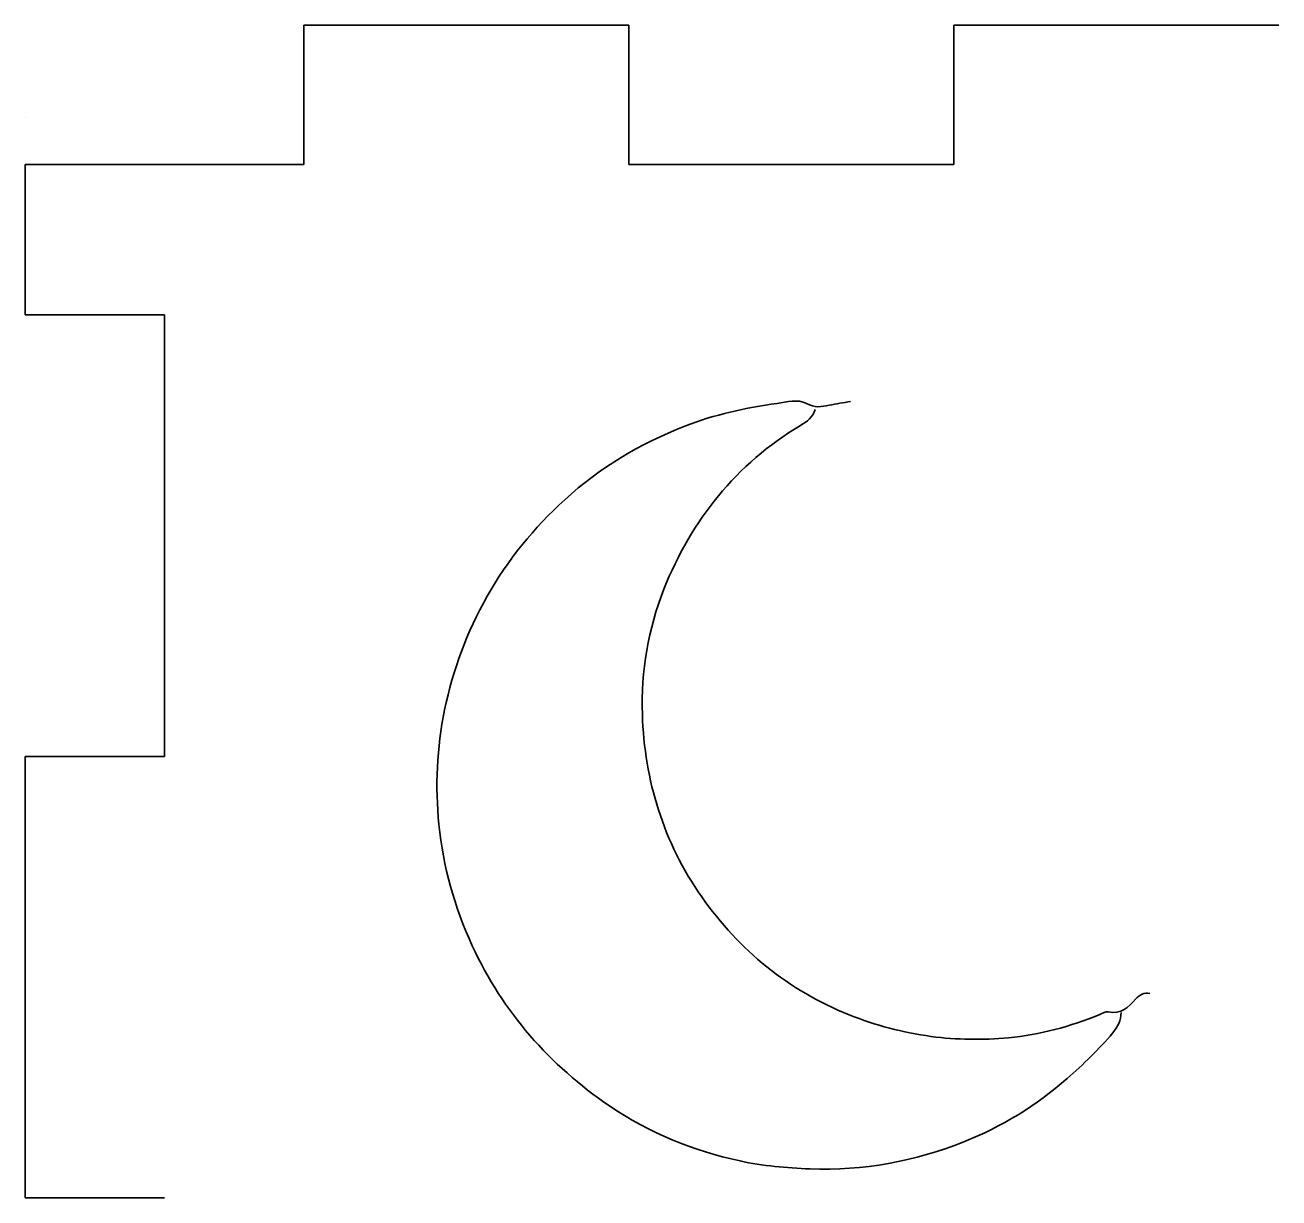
# Model space of a CAD drawing. Header units: inches. Extents: x 5 to 205, y -289 to -24.
# Drawn here: x 73 to 100, y -49.53 to -24.28 of the extents above; entities that cross this region are included whole.
import ezdxf

# ---------------------------------------------------------------- set-up
doc = ezdxf.new("R2010")
doc.units = ezdxf.units.IN
doc.header["$MEASUREMENT"] = 0
doc.layers.add('Capa 1', color=7, linetype='Continuous')

# ---------------------------------------------------------------- blocks, each defined once
blk = doc.blocks.new('block 2')
at = {"layer": 'Capa 1', "color": 250, "lineweight": 35, "true_color": 0x201815}
for points in [[(79.001, -24.283), (86.001, -24.283)], [(79.001, -27.283), (79.001, -24.283)], [(86.001, -24.283), (86.001, -27.283)], [(93.001, -24.283), (100.001, -24.283)], [(93.001, -24.283), (93.001, -27.283)], [(73, -26.283), (73, -26.283)], [(76, -27.283), (73, -27.283)], [(73, -27.283), (73, -30.523)], [(76, -27.283), (79, -27.283)], [(86.001, -27.283), (93.001, -27.283)], [(73, -30.523), (73, -30.523)], [(76, -30.523), (73, -30.523)], [(76, -40.027), (76, -30.523)], [(73, -40.027), (73, -40.027)], [(73, -40.027), (76, -40.027)], [(73, -49.531), (73, -40.027)], [(73, -49.531), (73.295, -49.531), (76, -49.531)], [(76, -49.531), (76, -49.531)]]:
    blk.add_lwpolyline(points, dxfattribs=at)
blk = doc.blocks.new('block 10')
at = {"layer": 'Capa 1', "color": 7, "lineweight": 35, "true_color": 0xffffff}
for points, knots in [([(90.772, -32.387), (90.619, -32.413), (90.466, -32.436), (90.315, -32.468), (90.149, -32.503), (90.003, -32.528), (89.829, -32.431), (89.64, -32.324), (89.402, -32.401), (89.196, -32.429), (88.516, -32.523), (87.849, -32.666), (87.204, -32.919), (86.247, -33.294), (85.382, -33.807), (84.621, -34.5), (83.955, -35.107), (83.396, -35.794), (82.95, -36.58), (82.514, -37.349), (82.214, -38.161), (82.035, -39.027), (81.866, -39.846), (81.829, -40.673), (81.912, -41.496), (82.003, -42.399), (82.248, -43.272), (82.631, -44.104), (83.291, -45.534), (84.293, -46.67), (85.585, -47.551), (86.439, -48.133), (87.39, -48.513), (88.396, -48.736), (88.888, -48.845), (89.395, -48.887), (89.903, -48.906), (91.05, -48.95), (92.157, -48.744), (93.215, -48.324), (94.028, -48), (94.774, -47.546), (95.438, -46.963), (95.788, -46.656), (96.12, -46.335), (96.423, -45.981), (96.537, -45.847), (96.596, -45.711), (96.601, -45.543)], [0, 0, 0, 0, 1, 1, 1, 2, 2, 2, 3, 3, 3, 4, 4, 4, 5, 5, 5, 6, 6, 6, 7, 7, 7, 8, 8, 8, 9, 9, 9, 10, 10, 10, 11, 11, 11, 12, 12, 12, 13, 13, 13, 14, 14, 14, 15, 15, 15, 16, 16, 16, 16]), ([(90.017, -32.558), (89.967, -32.725), (89.837, -32.817), (89.697, -32.901), (88.311, -33.736), (87.349, -34.938), (86.758, -36.425), (86.418, -37.281), (86.265, -38.192), (86.294, -39.119), (86.339, -40.551), (86.745, -41.872), (87.572, -43.05), (88.383, -44.205), (89.433, -45.063), (90.748, -45.59), (91.317, -45.818), (91.899, -45.971), (92.508, -46.054), (93.067, -46.13), (93.624, -46.134), (94.177, -46.083), (94.853, -46.02), (95.511, -45.842), (96.142, -45.584), (96.203, -45.559), (96.27, -45.511), (96.326, -45.524), (96.603, -45.59), (96.763, -45.423), (96.921, -45.245), (97.001, -45.156), (97.096, -45.109), (97.219, -45.131)], [0, 0, 0, 0, 1, 1, 1, 2, 2, 2, 3, 3, 3, 4, 4, 4, 5, 5, 5, 6, 6, 6, 7, 7, 7, 8, 8, 8, 9, 9, 9, 10, 10, 10, 11, 11, 11, 11])]:
    blk.add_open_spline(points, degree=3, knots=knots, dxfattribs=at)

msp = doc.modelspace()

# ---------------------------------------------------------------- block references
at = {"layer": 'Capa 1'}
for name in ['block 2', 'block 10']:
    msp.add_blockref(name, (0, 0), dxfattribs=at)

doc.saveas('drawing.dxf')
